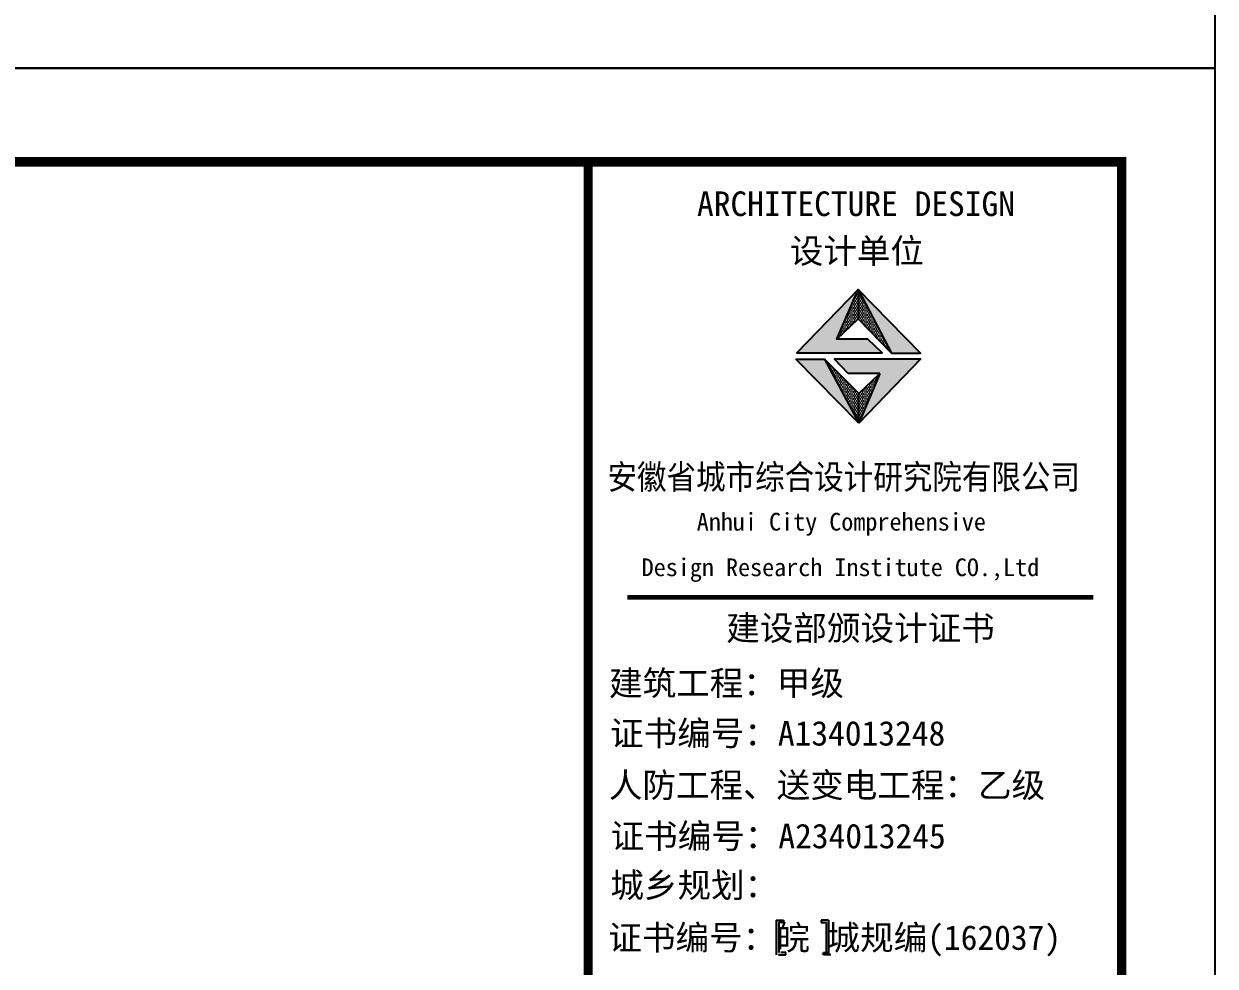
# Model space of a CAD drawing. Extents: x 69728788 to 150676229, y 20164216 to 43663798.
# Drawn here: x 75342295 to 75367757, y 20259171 to 20279316 of the extents above; entities that cross this region are included whole.
import ezdxf

# ---------------------------------------------------------------- set-up
doc = ezdxf.new("R2010")
doc.units = 0
doc.header["$LTSCALE"] = 1000
doc.header["$MEASUREMENT"] = 0
doc.layers.get('0').update_dxf_attribs({"linetype": 'CONTINUOUS'})
for name, color, linetype in [('A_DE_DETAIL_3', 144, 'CONTINUOUS'), ('PUB_TEXT', 7, 'CONTINUOUS'), ('PUB_TITLE', 4, 'CONTINUOUS'), ('图框', 253, 'CONTINUOUS')]:
    doc.layers.add(name, color=color, linetype=linetype)
doc.styles.add('黑体', font='simhei.ttf', dxfattribs={"width": 0.6, "height": 4.3})

msp = doc.modelspace()

# ---------------------------------------------------------------- hatches: boundary and pattern name
for points in [[(75359670, 20272578), (75360126, 20273634), (75358813, 20272285), (75360641, 20272285), (75360337, 20272578)], [(75360843, 20272279), (75361462, 20272279), (75360126, 20273634)]]:
    msp.add_hatch(color=1).paths.add_polyline_path(points)
at = {"layer": 'A_DE_DETAIL_3'}
for points in [[(75359614, 20272153), (75359912, 20271840), (75360589, 20271840), (75360143, 20270782), (75361463, 20272153)], [(75359405, 20272149), (75358798, 20272149), (75360143, 20270782)]]:
    msp.add_hatch(color=1, dxfattribs=at).paths.add_polyline_path(points)
at = {"layer": 'PUB_TEXT'}
h = msp.add_hatch(dxfattribs=at)
h.set_pattern_fill('DOTS', color=256, scale=600.000003, angle=360, style=0)
h.set_pattern_definition([(360, (70801399.875, 21995733.623), (18.7500001, 37.5000002), [0, -37.5000002])])
h.paths.add_polyline_path([(75360143, 20270782), (75360143, 20271412), (75359405, 20272149)])
h.paths.add_polyline_path([(75360589, 20271840), (75360143, 20271412), (75360143, 20270782)])
h.paths.add_polyline_path([(75360126, 20273634), (75360126, 20273013), (75360843, 20272279)])
h.paths.add_polyline_path([(75360126, 20273013), (75360126, 20273634), (75359670, 20272578)])
at = {"layer": '图框'}
for points in [[(75358430, 20260105), (75358533, 20260105), (75358533, 20260156), (75358486, 20260156), (75358375, 20260156), (75358375, 20259411), (75358486, 20259411), (75358533, 20259411), (75358533, 20259462), (75358430, 20259462)], [(75359440, 20259462), (75359338, 20259462), (75359338, 20259411), (75359385, 20259411), (75359496, 20259411), (75359496, 20260156), (75359385, 20260156), (75359338, 20260156), (75359338, 20260105), (75359440, 20260105)]]:
    msp.add_hatch(color=4, dxfattribs=at).paths.add_polyline_path(points)

# ---------------------------------------------------------------- linework, layer by layer
for p, q in [((75359670, 20272578), (75360126, 20273634)), ((75360126, 20273634), (75360843, 20272279)), ((75359614, 20272153), (75361463, 20272153)), ((75359912, 20271840), (75359614, 20272153)), ((75361463, 20272153), (75360143, 20270782)), ((75360143, 20270782), (75358798, 20272149)), ((75358798, 20272149), (75359405, 20272149)), ((75358798, 20272149), (75359405, 20272149)), ((75360143, 20271412), (75359405, 20272149)), ((75360589, 20271840), (75359912, 20271840)), ((75360143, 20271412), (75360589, 20271840)), ((75360589, 20271840), (75360143, 20270782)), ((75360143, 20270782), (75360143, 20271412)), ((75360143, 20270782), (75360143, 20271412))]:
    msp.add_line(p, q)
for points in [[(75360337, 20272578), (75359670, 20272578), (75360126, 20273013), (75360843, 20272279), (75361462, 20272279), (75360126, 20273634), (75358813, 20272285), (75360641, 20272285), (75360337, 20272578)], [(75360126, 20273634), (75360126, 20273013)]]:
    msp.add_lwpolyline(points)
at = {"layer": 'A_DE_DETAIL_3', "color": 1}
for p, q in [((75360143, 20270782), (75358798, 20272149)), ((75359405, 20272149), (75360143, 20270782))]:
    msp.add_line(p, q, dxfattribs=at)
at = {"layer": 'PUB_TITLE'}
for points in [[(75219157, 20278366), (75367757, 20278366), (75367757, 20362366), (75219157, 20362366)], [(75219157, 20194366), (75367757, 20194366), (75367757, 20278366), (75219157, 20278366)]]:
    msp.add_lwpolyline(points, close=True, dxfattribs=at)
at = {"layer": 'PUB_TITLE', "const_width": 200}
msp.add_lwpolyline([(75224157, 20196366), (75365757, 20196366), (75365757, 20276366), (75224157, 20276366)], close=True, dxfattribs=at)
at = {"layer": '图框', "color": 4}
for p, q in [((75354357, 20276366), (75354357, 20196366)), ((75358375, 20260156), (75358486, 20260156)), ((75358375, 20260156), (75358375, 20259411)), ((75358533, 20260105), (75358430, 20260105)), ((75358430, 20260105), (75358430, 20259462)), ((75358486, 20260156), (75358533, 20260156)), ((75358533, 20260156), (75358533, 20260105)), ((75359385, 20260156), (75359338, 20260156)), ((75359338, 20260156), (75359338, 20260105)), ((75359338, 20260105), (75359440, 20260105)), ((75359496, 20260156), (75359385, 20260156)), ((75359440, 20260105), (75359440, 20259462)), ((75359496, 20260156), (75359496, 20259411)), ((75358579, 20259462), (75358476, 20259462)), ((75358579, 20259411), (75358579, 20259462)), ((75359384, 20259411), (75359384, 20259462)), ((75359384, 20259462), (75359486, 20259462)), ((75358421, 20259411), (75358532, 20259411)), ((75358532, 20259411), (75358579, 20259411)), ((75359431, 20259411), (75359384, 20259411)), ((75359542, 20259411), (75359431, 20259411))]:
    msp.add_line(p, q, dxfattribs=at)
for points, const_width in [([(75354357, 20276366), (75354357, 20196366)], 197), ([(75355196, 20267054), (75365156, 20267054)], 99.6)]:
    msp.add_lwpolyline(points, dxfattribs=dict(at, const_width=const_width))
at = {"layer": '图框', "color": 4, "const_width": 197}
msp.add_lwpolyline([(75354357, 20276366), (75365757, 20276366), (75365757, 20196366), (75354357, 20196366)], close=True, dxfattribs=at)
msp.add_lwpolyline([(75354357, 20276366), (75365757, 20276366), (75365757, 20196366), (75354357, 20196366)], close=True, dxfattribs=at)

# ---------------------------------------------------------------- texts
at = {"layer": '图框', "color": 4, "style": '黑体'}
for s, height, p in [('ARCHITECTURE DESIGN', 525.89, (75356682, 20275207)), ('设计单位', 525.9, (75358665, 20274199)), ('Anhui City Comprehensive ', 378.48, (75356677, 20268483)), (' Design Research Institute CO.,Ltd', 378.48, (75355242, 20267509)), ('建设部颁设计证书', 525.9, (75357307, 20266137)), (' 建筑工程：甲级', 525.9, (75354445, 20264958)), ('证书编号：A134013248', 525.89, (75354825, 20263887)), ('人防工程、送变电工程：乙级', 525.89, (75354798, 20262779)), ('证书编号：A234013245', 525.89, (75354835, 20261691)), ('城乡规划：', 525.9, (75354831, 20260640)), ('证书编号：皖 城规编(162037)', 525.89, (75354789, 20259520))]:
    msp.add_text(s, height=height, dxfattribs=at).set_placement(p)
at = {"layer": '图框', "color": 4, "style": '黑体', "width": 0.88}
msp.add_text('安徽省城市综合设计研究院有限公司', height=525.89, dxfattribs=at).set_placement((75354769, 20269367))

doc.saveas('drawing.dxf')
